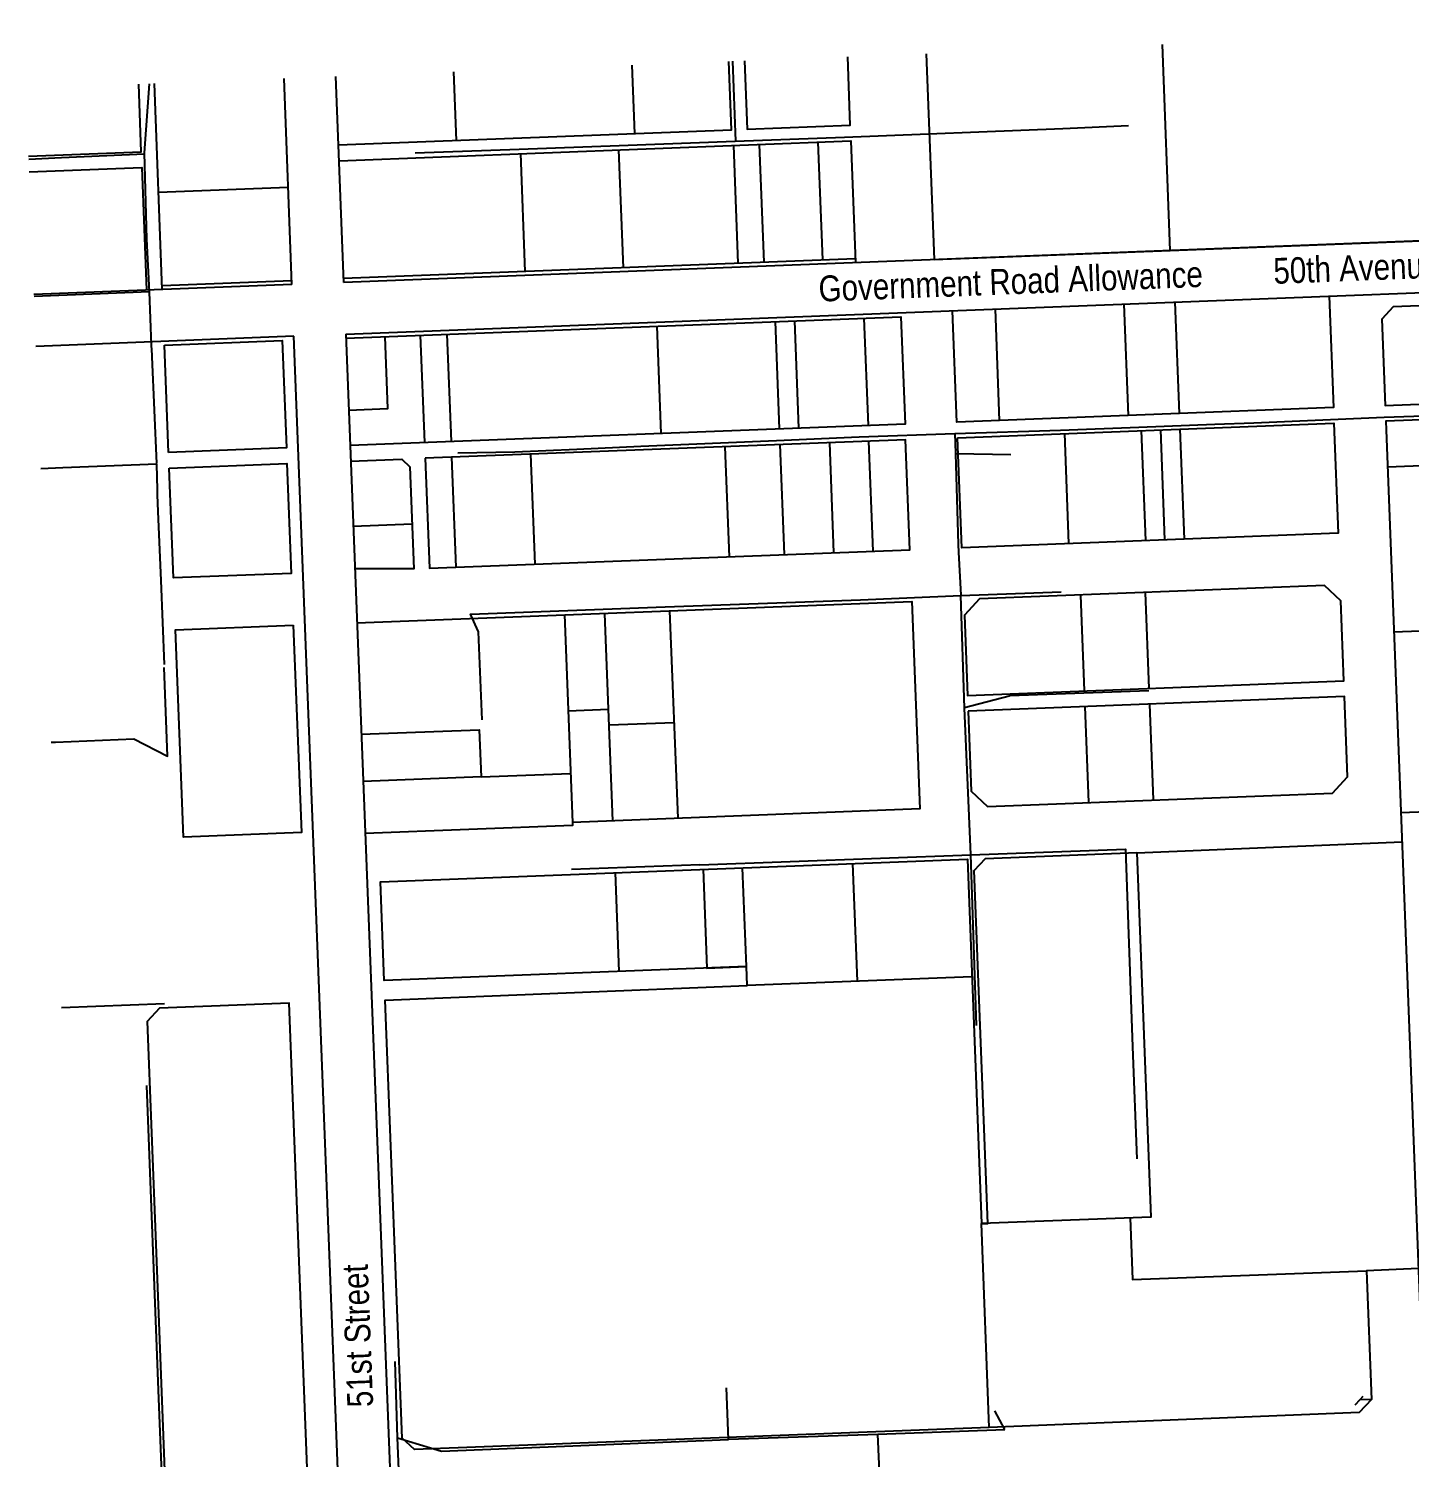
# Model space of a CAD drawing. Extents: x 670596 to 687743, y 5824540 to 5836613.
# Drawn here: x 686520 to 687055, y 5835316 to 5835870 of the extents above; entities that cross this region are included whole.
import ezdxf
from ezdxf.enums import TextEntityAlignment as Align

# ---------------------------------------------------------------- set-up
doc = ezdxf.new("R2010")
doc.units = 0
doc.header["$LTSCALE"] = 5
for name, color, linetype in [('AS-POWER', 104, 'foc-POWER'), ('F-RW', 190, 'Continuous'), ('L-ROAD-T', 7, 'Continuous'), ('L-SEC', 7, 'Continuous'), ('L-TITLEDB', 4, 'Continuous')]:
    doc.layers.add(name, color=color, linetype=linetype)
doc.styles.add('80L', font='ARIALN.TTF', dxfattribs={"height": 10})
doc.styles.add('foc-LtypeFont', font='ARIALN.TTF', dxfattribs={"height": 7.35})
doc.linetypes.add('foc-POWER', pattern='A,6,-1,["P",foc-LtypeFont,S=0.2,R=0,X=-0.625,Y=-0.75],-1.24,4', length=12.24)

msp = doc.modelspace()

# ---------------------------------------------------------------- linework, layer by layer
at = {"layer": 'AS-POWER', "flags": 128}
for points in [[(686792.372, 5835856.869), (686793.545, 5835825.858)], [(686564.528, 5835821.38), (686566.358, 5835848.134)], [(686669.425, 5835821.287), (686709.619, 5835822.781), (686748.383, 5835824.223), (686793.41, 5835825.853), (686835.736, 5835827.47), (686920.407, 5835830.729), (686945.731, 5835831.942)], [(686519.63, 5835818.909), (686532.357, 5835819.484)], [(686532.357, 5835819.484), (686564.503, 5835821.016)], [(686565.424, 5835787.884), (686564.528, 5835821.38)], [(686566.458, 5835767.432), (686565.424, 5835787.884)], [(686566.458, 5835767.432), (686521.682, 5835765.677)], [(686567.244, 5835746.758), (686566.458, 5835767.432)], [(686569.227, 5835700.959), (686567.416, 5835742.311), (686567.39, 5835742.913), (686567.244, 5835746.758)], [(686685.936, 5835705.024), (686708.025, 5835705.475), (686732.045, 5835706.539), (686756.841, 5835707.668), (686809.337, 5835709.849), (686841.365, 5835711.206), (686878.506, 5835712.561), (686919.463, 5835713.873), (686949.821, 5835715.04), (686979.271, 5835716.152), (686994.35, 5835716.721), (687044.815, 5835718.842), (687079.319, 5835720.066), (687129.062, 5835721.955), (687191.207, 5835724.118), (687201.127, 5835706.704)], [(686878.506, 5835712.561), (686878.695, 5835704.823)], [(686569.24, 5835700.667), (686532.777, 5835699.193)], [(686569.569, 5835688.718), (686569.494, 5835690.68), (686569.24, 5835700.667)], [(686878.695, 5835704.823), (686879.8, 5835669.574), (686879.955, 5835666.584)], [(686878.695, 5835704.823), (686900.152, 5835704.436)], [(686532.777, 5835699.193), (686524.256, 5835698.878)], [(686570.894, 5835655.519), (686569.814, 5835682.295), (686569.569, 5835688.718)], [(686879.955, 5835666.584), (686880.82, 5835649.914)], [(686572.202, 5835623.068), (686570.894, 5835655.519)], [(686695.285, 5835601.492), (686693.959, 5835635.605), (686690.767, 5835642.527), (686766.286, 5835645.3), (686841.96, 5835648.078), (686880.756, 5835649.705), (686919.759, 5835651.198)], [(686886.937, 5835483.11), (686884.632, 5835549.397), (686882.207, 5835606.086), (686880.756, 5835649.705)], [(686529.945, 5835592.95), (686560.294, 5835594.14), (686573.439, 5835587.43), (686572.099, 5835621.905)], [(686882.198, 5835606.309), (686899.586, 5835610.916), (686899.801, 5835610.924), (686953.703, 5835612.962)], [(686528.341, 5835592.888), (686529.945, 5835592.95)], [(686884.639, 5835549.24), (686944.604, 5835551.452), (686947.359, 5835474.847)], [(686779.681, 5835545.318), (686729.916, 5835543.534)], [(686779.681, 5835545.318), (686884.639, 5835549.24)], [(686532.305, 5835490.035), (686572.216, 5835491.55)], [(686947.359, 5835474.847), (686949.04, 5835431.392)], [(686565.209, 5835459.836), (686569.835, 5835341.737)], [(686662.565, 5835323.238), (686661.659, 5835352.863)], [(686569.835, 5835341.737), (686574.903, 5835212.379)], [(686790.781, 5835322.607), (686790.054, 5835342.611)], [(686897.864, 5835326.466), (686893.974, 5835333.648)], [(686662.565, 5835323.238), (686679.617, 5835318.011), (686790.781, 5835322.607)], [(686665.111, 5835261.555), (686662.565, 5835323.238)], [(686790.806, 5835322.68), (686848.593, 5835324.631)], [(686848.593, 5835324.631), (686897.864, 5835326.466)], [(686856.017, 5835304.518), (686849.538, 5835304.371), (686848.593, 5835324.631)]]:
    msp.add_lwpolyline(points, dxfattribs=at)
at = {"layer": 'F-RW', "flags": 128}
for points in [[(687033.666, 5835336.034), (687035.59, 5835338.083)], [(687035.59, 5835338.083), (687036.768, 5835339.352)], [(687035.59, 5835338.083), (687039.815, 5835338.241)]]:
    msp.add_lwpolyline(points, dxfattribs=at)
at = {"layer": 'L-SEC', "flags": 128}
for points in [[(686621.571, 5835770.336), (686618.538, 5835850.15)], [(686641.671, 5835771.112), (686638.638, 5835850.927)], [(687443.507, 5835802.109), (686641.671, 5835771.112)], [(686642.435, 5835751.01), (687444.308, 5835782.004)], [(686621.571, 5835770.336), (686521.643, 5835766.425)], [(686622.336, 5835750.235), (686522.424, 5835746.326)], [(686653.66, 5834944.711), (686622.336, 5835750.235)], [(686642.435, 5835751.01), (686673.758, 5834945.515)]]:
    msp.add_lwpolyline(points, dxfattribs=at)
at = {"layer": 'L-TITLEDB', "flags": 128}
for points in [[(686961.988, 5835783.49), (687122.696, 5835789.7), (687119.455, 5835869.511)], [(686867.424, 5835859.77), (686870.503, 5835779.955), (686961.988, 5835783.49), (686958.937, 5835863.307)], [(686639.645, 5835824.397), (686791.931, 5835830.284), (686790.923, 5835856.813)], [(686753.369, 5835855.362), (686754.376, 5835828.832)], [(686797.013, 5835857.048), (686798.021, 5835830.519), (686837.994, 5835832.065), (686836.97, 5835858.593)], [(686685.33, 5835826.162), (686684.322, 5835852.693)], [(686519.558, 5835820.043), (686563.214, 5835821.748), (686562.217, 5835847.974)], [(686571.343, 5835768.37), (686568.306, 5835848.209)], [(686639.877, 5835818.305), (686838.229, 5835825.974), (686840.05, 5835778.778)], [(686748.19, 5835822.492), (686749.937, 5835776.821)], [(686792.67, 5835824.213), (686794.4, 5835778.536)], [(686802.721, 5835824.601), (686804.458, 5835778.929)], [(686825.438, 5835825.48), (686827.2, 5835779.806)], [(686710.123, 5835821.022), (686711.868, 5835775.349)], [(686519.795, 5835813.953), (686563.445, 5835815.657), (686565.253, 5835768.132)], [(686569.91, 5835806.058), (686620.139, 5835808.02)], [(686839.991, 5835780.301), (686641.613, 5835772.635)], [(686571.285, 5835769.893), (686621.513, 5835771.859)], [(687048.386, 5835761.668), (687043.992, 5835756.926), (687045.282, 5835723.441), (687133.913, 5835726.86), (687134.42, 5835713.597), (687139.165, 5835709.21), (687242.389, 5835713.194), (687241.937, 5835724.933), (687257.162, 5835724.933), (687255.467, 5835769.667), (687048.386, 5835761.668)], [(687023.523, 5835765.742), (687025.173, 5835722.642), (686879.281, 5835717.006), (686877.614, 5835760.1)], [(686944.04, 5835762.669), (686945.703, 5835719.579)], [(686965.494, 5835720.337), (686963.836, 5835763.431)], [(686642.494, 5835749.488), (686857.574, 5835757.8), (686859.183, 5835716.214), (686644.114, 5835707.906)], [(686808.839, 5835755.916), (686810.454, 5835714.332)], [(686818.073, 5835714.626), (686816.458, 5835756.211)], [(686843.256, 5835757.247), (686844.864, 5835715.662)], [(686894.066, 5835760.732), (686895.727, 5835717.642)], [(686643.58, 5835721.62), (686658.812, 5835722.208), (686657.728, 5835750.078)], [(686673.054, 5835709.025), (686671.436, 5835750.607)], [(686681.642, 5835751.001), (686683.26, 5835709.418)], [(686764.745, 5835712.566), (686763.134, 5835754.151)], [(686572.183, 5835746.748), (686617.827, 5835748.534), (686619.447, 5835706.964), (686573.802, 5835705.171)], [(686573.802, 5835705.171), (686572.183, 5835746.748)], [(687060.244, 5835334.217), (687256.642, 5835342.199), (687242.623, 5835707.102), (687128.737, 5835702.707), (687128.737, 5835715.971), (687123.485, 5835720.358), (687045.516, 5835717.351), (687060.244, 5835334.217)], [(686920.948, 5835712.516), (686922.596, 5835669.879)], [(686952.447, 5835671.032), (686950.802, 5835713.67)], [(686959.909, 5835671.32), (686958.266, 5835713.958)], [(686965.729, 5835714.246), (686967.372, 5835671.609)], [(686673.291, 5835702.933), (686674.95, 5835660.315), (686861.071, 5835667.503), (686859.418, 5835710.124), (686673.291, 5835702.933)], [(686789.368, 5835707.417), (686791.027, 5835664.797)], [(686810.683, 5835708.242), (686812.34, 5835665.621)], [(686829.872, 5835708.982), (686831.523, 5835666.362)], [(686845.1, 5835709.57), (686846.754, 5835666.949)], [(686644.352, 5835701.815), (686664.154, 5835702.58), (686667.319, 5835699.647), (686668.859, 5835660.08), (686646.012, 5835660.08)], [(686683.498, 5835703.328), (686685.157, 5835660.709)], [(686714.111, 5835704.51), (686715.769, 5835661.891)], [(687128.737, 5835702.707), (687046.188, 5835699.516)], [(687086.998, 5835701.095), (687089.452, 5835637.147), (687048.658, 5835635.573)], [(686645.333, 5835676.647), (686668.18, 5835677.522)], [(686888.041, 5835648.415), (686882.184, 5835642.09), (686883.39, 5835610.943), (687029.255, 5835616.656), (687028.053, 5835647.725), (687021.727, 5835653.577), (686888.041, 5835648.415)], [(686953.779, 5835613.743), (686952.34, 5835650.898)], [(686646.795, 5835639.097), (686861.844, 5835647.403), (686864.955, 5835567.004), (686730.334, 5835561.807), (686730.382, 5835560.588), (686649.975, 5835557.486)], [(686927.21, 5835649.927), (686928.65, 5835612.772)], [(686727.197, 5835642.202), (686730.334, 5835561.807)], [(686745.983, 5835562.412), (686744.3, 5835605.653), (686742.85, 5835642.807)], [(686767.983, 5835643.777), (686771.109, 5835563.381)], [(687089.452, 5835637.147), (687092.16, 5835567.11), (687051.352, 5835565.536)], [(686883.622, 5835604.933), (686884.825, 5835573.867), (686891.146, 5835568.014), (687024.824, 5835573.175), (687030.683, 5835579.497), (687029.491, 5835610.567), (686883.622, 5835604.933)], [(686928.886, 5835606.681), (686930.314, 5835569.526)], [(686955.447, 5835570.497), (686954.014, 5835607.652)], [(686728.649, 5835605.049), (686744.3, 5835605.653)], [(686744.538, 5835599.563), (686769.669, 5835600.533)], [(686648.476, 5835595.946), (686694.212, 5835597.709), (686694.925, 5835579.427)], [(686694.925, 5835579.427), (686649.189, 5835577.667)], [(686694.925, 5835579.427), (686729.597, 5835580.764)], [(687051.793, 5835554.088), (686949.02, 5835549.81)], [(687058.152, 5835388.825), (687038.048, 5835388.023), (687039.961, 5835338.109), (687035.134, 5835333.038), (686891.849, 5835327.301), (686669.043, 5835318.763), (686664.29, 5835323.156), (686657.676, 5835492.894), (686798.021, 5835498.603), (686797.737, 5835505.927), (686657.38, 5835500.509), (686655.889, 5835538.803), (686883.339, 5835547.584), (686888.803, 5835406.371)], [(686838.854, 5835545.866), (686840.621, 5835500.247)], [(686888.803, 5835406.277), (686891.238, 5835406.371), (686885.952, 5835543.109), (686890.355, 5835547.854), (686949.02, 5835550.119)], [(686949.02, 5835550.119), (686954.456, 5835408.813), (686888.803, 5835406.371)], [(686746.822, 5835542.313), (686748.307, 5835504.019)], [(686780.951, 5835543.631), (686782.435, 5835505.336), (686797.737, 5835505.927), (686796.251, 5835544.221)], [(686885.103, 5835501.973), (686798.021, 5835498.603)], [(686575.984, 5835212.948), (686610.2, 5835213.78), (686614.996, 5835218.968), (686614.71, 5835226.252), (686629.743, 5835254.821), (686620.51, 5835491.775), (686570.282, 5835489.809), (686565.493, 5835484.63), (686568.826, 5835398.308), (686575.984, 5835212.948)], [(686891.849, 5835327.301), (686888.803, 5835406.371)], [(686946.461, 5835408.504), (686947.386, 5835384.551), (687038.048, 5835388.023)]]:
    msp.add_lwpolyline(points, dxfattribs=at)
for points in [[(686879.517, 5835710.915), (687025.407, 5835716.551), (687027.046, 5835673.913), (686881.166, 5835668.279)], [(686574.04, 5835699.08), (686619.683, 5835700.873), (686621.341, 5835658.342), (686575.695, 5835656.556)], [(686622.124, 5835638.243), (686625.256, 5835557.843), (686579.612, 5835556.056), (686576.48, 5835636.457)]]:
    msp.add_lwpolyline(points, close=True, dxfattribs=at)

# ---------------------------------------------------------------- texts
at = {"layer": 'L-ROAD-T', "style": '80L'}
for s, rotation, p in [('Government Road Allowance', 2.21349, (686900.127, 5835771.523)), ('50th Avenue', 2.19352, (687034.08, 5835776.756)), ('51st Street', 92.21681, (686647.046, 5835362.778))]:
    msp.add_text(s, height=10, rotation=rotation, dxfattribs=at).set_placement(p, align=Align.MIDDLE_CENTER)

doc.saveas('drawing.dxf')
